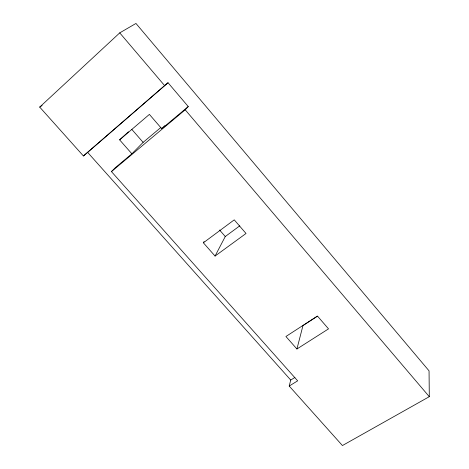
<?xml version="1.0" encoding="UTF-8"?>
<svg xmlns="http://www.w3.org/2000/svg" width="469" height="469" viewBox="0 0 469 469"><rect width="100%" height="100%" fill="white"/><g stroke="black" fill="none" stroke-linecap="round" stroke-linejoin="round"><path stroke-width="0.7" d="M289.209 386.046L297.663 380.828L111.44 171.601L185.196 109.799L188.251 106.557L168.013 82.726L83.423 155.972L39.707 107.09L119.742 32.871L135.963 23.45L429.053 370.85L429.293 396.68L342.429 445.55L289.209 386.046L290.739 380.042L294.919 377.445M296.924 348.989L328.535 328.869L317.449 316.047L285.92 336.496L296.924 348.989L302.968 325.597L317.46 316.2M204.079 241.535L203.364 242.79L215.054 256.056L225.267 236.528L239.794 225.829M111.44 171.601L115.245 167.761L131.883 153.809L119.618 139.85L149.394 114.395L161.782 128.746L164.719 125.692M131.883 153.809L143.127 142.359L160.937 127.404M119.618 139.85L128.453 131.789M83.423 155.972L168.013 82.726M161.782 128.746L188.251 106.557M203.364 242.79L234.242 219.85L246.032 233.48L215.054 256.056M39.707 107.09L42.134 105.502M87.58 152.314L290.739 380.042M131.701 129.268L143.127 142.359M219.598 230.027L225.267 236.528M119.742 32.871L164.672 85.68M185.196 109.799L429.293 396.68"/></g></svg>
